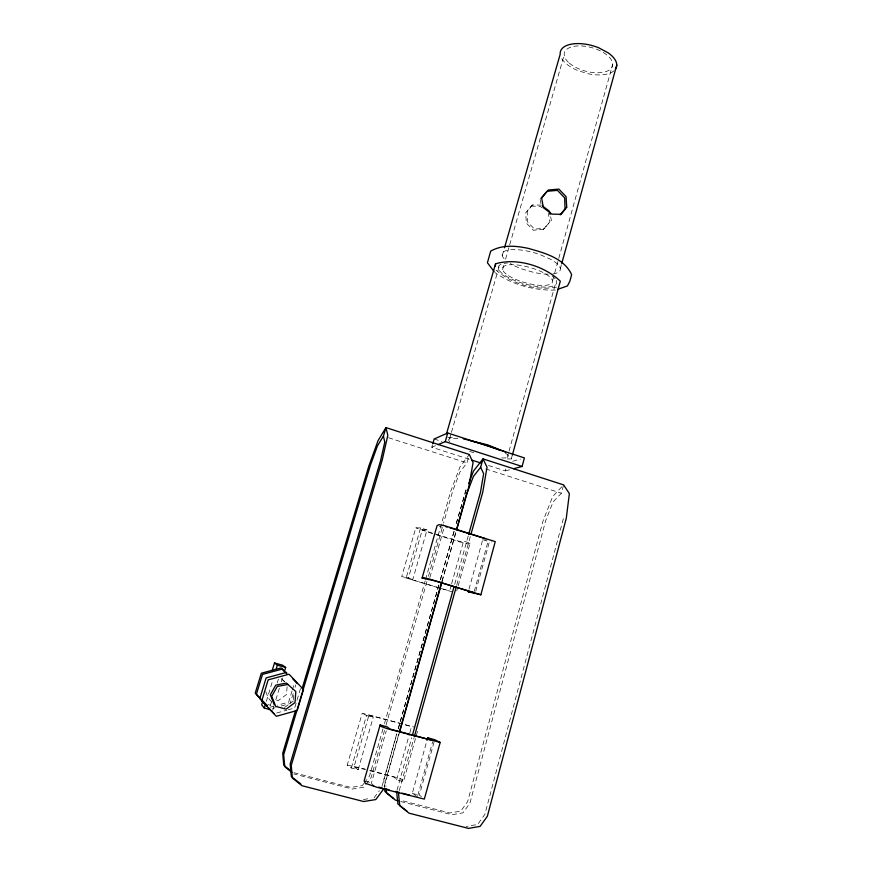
<?xml version="1.0" encoding="UTF-8"?>
<svg xmlns="http://www.w3.org/2000/svg" width="872" height="872" viewBox="0 0 872 872"><rect width="100%" height="100%" fill="white"/><g stroke="black" fill="none" stroke-linecap="round" stroke-linejoin="round"><path stroke-width="0.65" stroke-dasharray="4.36 3.27" d="M287.095 686.765L286.507 694.526L278.059 700.728L275.617 700.074M293.45 699.638L293.962 692.848M507.319 458.934L511.286 458.912L511.962 455.991M563.334 518.698L484.865 814.404L477.649 824.465L466.117 826.449M400.695 801.51L451.914 814.721L462.967 812.857L469.899 803.276L545.687 520.66L553.12 501.901L561.383 493.203L563.606 484.887L552.75 496.419L543.027 520.955L467.654 801.608L460.776 811.113L449.788 812.966L401.523 800.507M421.492 796.583L419.356 795.199L434.332 740.993M475.731 591.26L489.399 541.806L491.786 541.904M552.499 280.882L554.32 274.353M554.679 273.045L612.733 64.201M417.416 796.779L412.282 793.4L426.637 741.723M468.973 589.21L482.717 539.703L487.328 539.877M507.242 457.604L508.692 452.372M509.052 451.064L555.072 285.122M560.325 268.598L561.415 264.685M488.538 465.485L505.313 470.88L505.956 468.547M417.775 795.471L432.621 741.821M474.237 591.38L488.124 541.207M511.286 458.912L512.376 454.999M399.245 790.599L413.906 738.203M456.786 584.948L470.346 536.487M369.652 770.674L394.242 777.192L396.618 779.797L403.442 781.617L417.644 730.791M456.743 590.9L457.833 587.03M458.192 585.733L470.106 543.103L463.599 541.141L460.46 541.697L433.602 533.522M396.618 779.797L409.426 734.148M409.796 732.851L411.257 727.63L409.829 726.18L401.316 723.684M451.26 585.09L449.81 590.257L447.968 590.431L408.249 578.627L422.299 529.827L427.029 529.925L412.859 579.27L408.249 578.627M451.631 583.793L463.599 541.141M397.011 790.196L411.715 737.734M454.704 584.284L468.297 535.757M396.706 733.962L383.767 779.71L384.661 788.855M398.177 728.73L439.935 581.024M440.305 579.717L453.974 531.353M456.198 523.505L466.335 489.813M382.045 786.315L396.836 733.984M398.319 728.752L438.998 584.84M440.48 579.608L454.159 531.201M456.383 523.342L466.367 488.026M398.766 734.071L385.446 781.247L385.958 786.511M442.05 580.763L455.74 532.28M384.171 786.697L399.3 733.123M442.093 581.548L456.111 531.898M382.982 728.861L369.543 776.004L364.714 782.402M384.476 723.618L425.165 580.883M425.547 579.575L450.552 491.841L460.045 466.771L469.332 454.486L466.945 462.901L459.871 472.177L452.623 491.339L443.685 522.71M384.519 730.474L371.123 777.508L363.842 787.198L352.343 789.04L293.864 773.944M386.013 725.242L426.942 581.504M428.435 576.283L443.314 524.007M372.551 785.138L371.494 782.805L386.274 730.845M429.885 577.547L444.044 527.789L439.39 526.383M358.163 769.736L373.216 717.307L368.965 715.073L354.043 766.891L358.163 769.736L351.372 768.003L347.22 765.104L362.218 713.242L414.538 727.193M502.566 269.633L504.071 264.401M505.575 259.169L509.335 246.078M509.706 244.77L564.184 54.98M351.372 768.003L366.502 715.509L362.218 713.242M420.587 527.909L415.813 527.843L401.698 576.675L406.352 577.308L420.587 527.909L427.029 529.925M449.56 438.91L451.064 433.689M451.434 432.381L499.525 265.252M502.239 255.649L504.114 249.109M469.18 459.261L431.771 447.227L432.458 444.884M292.022 690.995L288.676 702.102L277.601 705.165M292.393 689.763L294.256 683.583M293.156 693.567L290.147 703.551L280.195 706.309M295.03 687.332L295.782 684.836M300.459 688.662L294.66 707.999L288.24 709.775M272.653 710.309L273.601 707.214M275.857 699.769L279.356 688.226M281.307 681.817L282.474 677.969M266.32 701.371L272.98 679.539M270.287 705.797L271.443 701.993M277.231 682.961L278.386 679.157M374.066 797.793L379.396 790.675M363.918 783.47L362.305 785.607L350.893 787.427L292.818 772.439M541.403 205.127L532.432 204.953L531.19 206.119L525.718 212.823L526.339 223.09L533.337 230.241L543.42 229.358L551.398 220.398L550.374 215.635M532.432 204.953L527.178 211.46L527.582 221.979L534.591 229.151L544.706 228.268M543.42 229.358L549.851 221.728L548.303 213.204M284.501 707.519L293.352 700.99M347.22 765.104L364.899 768.886M431.771 447.227L435.444 445.701M470.106 543.103L467.992 543.845L462.411 542.678L433.885 534.035M512.758 461.244L520.53 459.032M276.697 712.991L286.964 710.135M270.2 707.203L273.906 706.189L267.933 704.576M272.729 708.38L275.214 707.683M505.313 470.88L512.333 469.038M556.576 287.073C535.8 291.085 512.115 284 496.135 270.255M354.043 766.891L368.344 770.336M363.384 799.526L370.066 798.447M368.965 715.073L400.008 723.335M447.914 437.472L454.159 437.221M555.322 290.049C534.078 290.692 512.278 284.741 494.816 272.511M531.19 206.119L540.128 206.293L542.144 207.83M412.282 793.4L419.356 795.199M370.153 770.259L400.161 778.533L402.057 779.459L403.442 781.617M452.437 591.935L401.698 576.675M366.502 715.509L373.216 717.307M365.379 781.17L371.494 782.805M469.605 451.467L474.521 452.83M406.352 577.308L412.859 579.27M432.305 533.13L422.299 529.827M432.588 533.642L415.813 527.843M482.717 539.703L489.399 541.806M388.552 437.755L466.945 462.901M485.759 468.94L561.383 493.203M434.158 438.998L441.886 441.494M284.501 681.468L280.773 678.263L284.501 681.664M271.693 701.906L268.282 698.091L265.044 689.763M540.062 199.426L541.643 206.849M505.52 453.287A31.098 5.058 15.8 0 1 499.155 457.669M449.767 441.679A31.098 5.058 15.8 0 1 460.449 439.008M556.194 280.446A30.204 9.276 15.6 0 1 518.458 281.874A30.204 9.276 15.6 0 1 507.559 262.995M552.129 276.043A30.204 9.276 15.6 0 1 555.072 278.789M552.979 273.895A30.139 9.592 15.6 0 0 550.494 259.235L540.422 254.755A30.139 9.592 15.6 0 0 509.695 249.828A30.139 9.592 15.6 0 0 504.539 259.202M548.194 274.168A30.139 9.592 15.6 0 1 533.337 272.293L522.317 269.099A30.139 9.592 15.6 0 1 510.24 263.529M613.964 70.828A29.092 14.17 15.3 0 1 589.199 73.967L578.55 70.861A29.092 14.17 15.3 0 1 561.317 57.814M569.329 63.122A24.961 12.164 15.3 0 0 610.978 68.637A24.961 12.164 15.3 0 0 585.025 46.271A24.961 12.164 15.3 0 0 569.329 63.122M508.561 275.716A25.92 7.957 15.6 0 0 551.169 283.727A25.92 7.957 15.6 0 0 522.753 265.797A25.92 7.957 15.6 0 0 508.561 275.716"/><path stroke-width="1.31" d="M495.383 266.047L495.547 263.824C516.791 257.48 544.575 265.949 560.314 281.187L512.376 454.999M513.499 468.722L522.077 466.466L524.421 457.92L447.739 433.003L434.158 438.998L432.795 443.706M427.705 737.843L434.692 739.707L440.175 742.454L424.315 799.09L377.096 787.34L365.139 783.209L364.147 780.843L380.127 724.948L387.386 726.943L389.839 729.014L432.981 740.513L427.705 737.843L426.986 740.437M480.864 594.748L495.242 541.61L444.993 525.849L438.943 524.65L437.057 525.674L422.092 578.082L434.485 580.763L473.888 592.666L468.242 591.816L480.864 594.748L429.831 579.161L423.792 577.722L422.092 578.082M561.775 263.377L616.777 64.975M414.276 736.894L456.416 586.257M471.076 533.871L482.805 491.95L487.034 467.152L483.001 458.89L473.474 471.065L468.711 483.568M456.481 529.664L466.106 495.59L473.387 476.483L480.636 467.294L483.001 458.89L563.606 484.887L569.372 493.607L566.266 518.371L487.361 816.257L480.101 826.394L468.482 828.4L409.066 813.173L399.747 805.728L398.515 793.215M412.445 735.107L453.963 586.9M468.667 534.438L480.428 492.473L483.644 473.692L480.636 467.294M399.877 730.147L441.308 583.39M399.67 731.815L442.093 581.548M456.841 529.282L468.646 487.47L473.071 462.672L469.332 454.486L385.958 427.596L378.088 440.567L368.823 466.117L302.192 688.346M446.551 433.646L495.547 263.824M437.897 444.687L445.254 441.624L447.739 433.003M504.496 247.801L560.206 54.217A29.092 14.17 15.3 0 1 598.65 47.753L608.155 52.832A29.092 14.17 15.3 0 1 615.447 69.215M295.564 710.44L282.702 753.332L283.771 765.267L290.801 770.837M291.837 772.341L284.752 766.728L283.673 754.705L370.349 465.43L377.434 445.897L383.418 436.109L385.958 427.596L387.822 435.292L382.209 460.1L291.259 765.398L292.403 778.107L302.017 785.727L363.668 801.532L375.778 799.559L383.429 789.302M272.173 670.579L274.506 662.96L282.626 665.205L285.656 667.472L284.425 671.549L281.013 667.952L261.317 673.228L255.224 693.077L259.911 698.014M270.266 709.666L264.281 708.064L265.535 703.933M276.108 669.26L277.351 665.183L274.506 662.96M262.864 701.055L261.698 704.87L264.281 708.064M560.227 214.872L565.045 208.724L564.674 197.879L557.491 190.379L547.017 191.273L540.869 198.489M440.175 742.454L387.299 728.698L381.315 726.55L380.127 724.948M557.775 289.319L567.421 285.94L569.841 281.264L571.661 274.636C563.933 258.014 544.368 252.902 528.203 248.357C515.679 245.708 502.207 244.52 490.685 251.147L487.415 262.745L494.097 271.584M286.659 672.367L266.145 677.893L259.802 698.603L266.963 706.157M287.945 684.433L277.231 686.504L271.759 696.27L275.694 706.385L286.06 709.165L295.008 702.559L295.837 691.572L286.365 683.07L275.77 685.12L270.353 694.777L274.255 704.761M445.974 526.808L447.216 526.993M463.283 438.801L488.004 444.96L505.618 452.154M378.742 787.1L382.623 788.103M385.206 788.779L389.086 789.781M395.55 791.46L399.42 792.463M402.003 793.139L409.764 795.144M398.068 800.834L395.441 800.158L386.601 793.084L386.209 789.138M277.351 665.183L285.656 667.472M449.549 527.636L485.017 538.58M471.763 460.1L480.799 462.999M445.254 441.624L522.077 466.466M372.551 785.138L373.739 785.705M542.417 205.901L549.491 211.275L550.123 214.447M300.851 784.048L291.313 776.483L290.18 763.872L380.519 460.863L384.781 442.071L383.418 436.109M393.697 798.48L384.912 791.46L384.661 788.855M407.115 811.309L397.872 803.919L396.771 792.746M263.66 701.96L267.257 705.742M267.464 706.135L256.346 694.439L262.505 674.383L282.408 669.042L286.986 673.882M268.761 708.042L274.135 713.699M292.872 678.928L297.298 683.626M470.913 440.992A31.098 5.058 15.8 0 1 500.343 450.552M303.467 689.49L297.178 710.473L276.315 716.293L261.731 700.935L268.173 679.855L289.035 674.22L303.467 689.49M566.713 207.296L561.143 214.283L551.845 214.131L543.365 207.689L541.632 197.955L548.368 189.998L558.887 189.104L566.081 196.636L566.713 207.296"/></g></svg>
